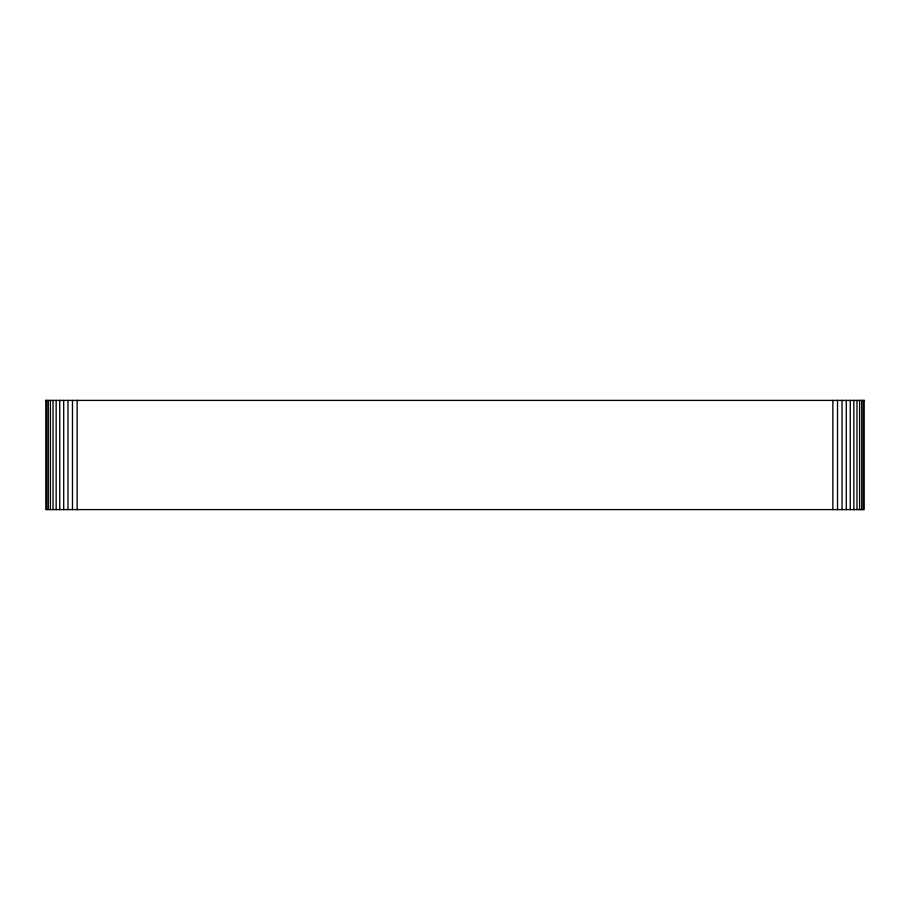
<?xml version="1.0" encoding="UTF-8"?>
<svg xmlns="http://www.w3.org/2000/svg" width="910" height="910" viewBox="0 0 910 910"><rect width="100%" height="100%" fill="white"/><g stroke="black" fill="none" stroke-linecap="round" stroke-linejoin="round"><path stroke-width="1.36" d="M45.5 400.4L864.5 400.4M864.193 400.4L864.193 509.6L45.807 509.6L45.807 400.4M863.26 400.4L863.26 509.6M861.724 400.4L861.724 509.6M859.62 400.4L859.62 509.6M856.981 400.4L856.981 509.6M853.842 400.4L853.842 509.6M850.259 400.4L850.259 509.6M846.3 400.4L846.3 509.6M842.034 400.4L842.034 509.6M837.518 400.4L837.518 509.6M832.855 400.4L832.855 509.6M77.145 400.4L77.145 509.6M72.481 400.4L72.481 509.6M67.966 400.4L67.966 509.6M63.7 400.4L63.7 509.6M59.742 400.4L59.742 509.6M56.158 400.4L56.158 509.6M53.019 400.4L53.019 509.6M50.38 400.4L50.38 509.6M48.275 400.4L48.275 509.6M46.74 400.4L46.74 509.6"/></g></svg>
